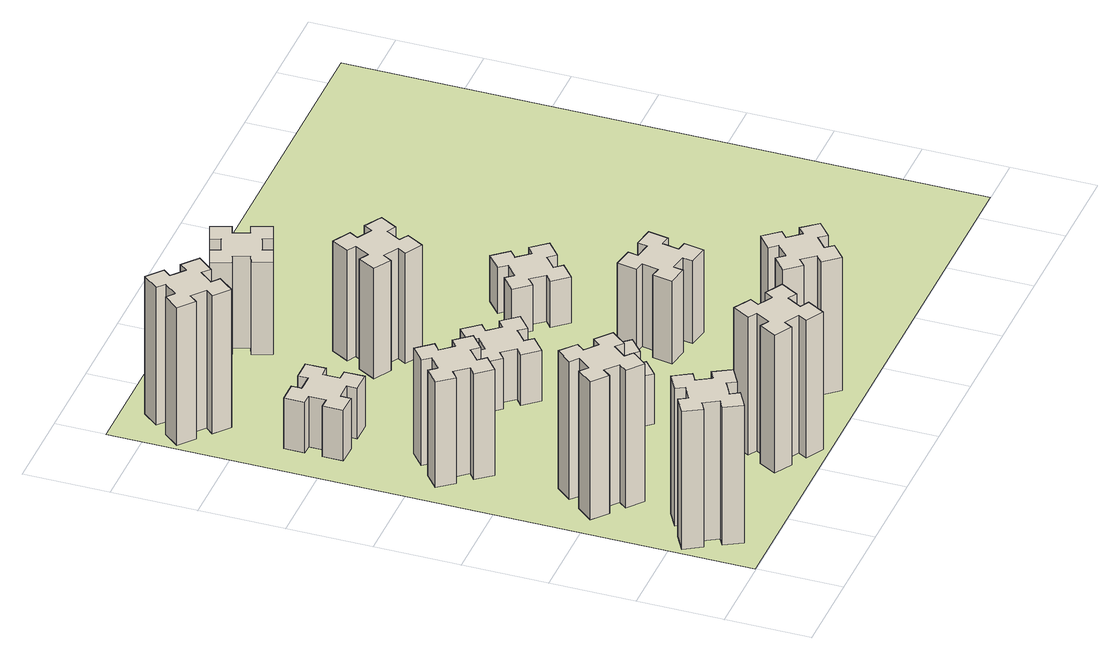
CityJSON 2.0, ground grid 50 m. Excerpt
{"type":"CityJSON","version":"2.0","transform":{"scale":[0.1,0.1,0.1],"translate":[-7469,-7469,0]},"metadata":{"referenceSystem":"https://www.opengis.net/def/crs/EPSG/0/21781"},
"CityObjects":{
"building1":{"type":"Building","attributes":{"class":"1000","function":"1000","usage":"1000","yearOfConstruction":2016,"roofType":"1000","measuredHeight":90,"storeysAboveGround":30,"storeysBelowGround":0},"geometry":[{"type":"Solid","lod":"1","boundaries":[[[[0,1,2,3,4,5,6,7,8,9,10,11,12,13,14,15,16,17,18,19]],[[17,16,20,21]],[[16,15,22,20]],[[15,14,23,22]],[[14,13,24,23]],[[13,12,25,24]],[[12,11,26,25]],[[11,10,27,26]],[[10,9,28,27]],[[9,8,29,28]],[[8,7,30,29]],[[7,6,31,30]],[[6,5,32,31]],[[5,4,33,32]],[[4,3,34,33]],[[3,2,35,34]],[[2,1,36,35]],[[1,0,37,36]],[[0,19,38,37]],[[19,18,39,38]],[[18,17,21,39]],[[24,25,26,27,28,29,30,31,32,33,34,35,36,37,38,39,21,20,22,23]]]]}]},
"building2":{"type":"Building","attributes":{"class":"1000","function":"1000","usage":"1000","yearOfConstruction":2016,"roofType":"1000","measuredHeight":90,"storeysAboveGround":30,"storeysBelowGround":0},"geometry":[{"type":"Solid","lod":"1","boundaries":[[[[40,41,42,43,44,45,46,47,48,49,50,51,52,53,54,55,56,57,58,59]],[[57,56,60,61]],[[56,55,62,60]],[[55,54,63,62]],[[54,53,64,63]],[[53,52,65,64]],[[52,51,66,65]],[[51,50,67,66]],[[50,49,68,67]],[[49,48,69,68]],[[48,47,70,69]],[[47,46,71,70]],[[46,45,72,71]],[[45,44,73,72]],[[44,43,74,73]],[[43,42,75,74]],[[42,41,76,75]],[[41,40,77,76]],[[40,59,78,77]],[[59,58,79,78]],[[58,57,61,79]],[[64,65,66,67,68,69,70,71,72,73,74,75,76,77,78,79,61,60,62,63]]]]}]},
"building3":{"type":"Building","attributes":{"class":"1000","function":"1000","usage":"1000","yearOfConstruction":2016,"roofType":"1000","measuredHeight":69,"storeysAboveGround":30,"storeysBelowGround":0},"geometry":[{"type":"Solid","lod":"1","boundaries":[[[[80,81,82,83,84,85,86,87,88,89,90,91,92,93,94,95,96,97,98,99]],[[97,96,100,101]],[[96,95,102,100]],[[95,94,103,102]],[[94,93,104,103]],[[93,92,105,104]],[[92,91,106,105]],[[91,90,107,106]],[[90,89,108,107]],[[89,88,109,108]],[[88,87,110,109]],[[87,86,111,110]],[[86,85,112,111]],[[85,84,113,112]],[[84,83,114,113]],[[83,82,115,114]],[[82,81,116,115]],[[81,80,117,116]],[[80,99,118,117]],[[99,98,119,118]],[[98,97,101,119]],[[104,105,106,107,108,109,110,111,112,113,114,115,116,117,118,119,101,100,102,103]]]]}]},
"building4":{"type":"Building","attributes":{"class":"1000","function":"1000","usage":"1000","yearOfConstruction":2016,"roofType":"1000","measuredHeight":33,"storeysAboveGround":30,"storeysBelowGround":0},"geometry":[{"type":"Solid","lod":"1","boundaries":[[[[120,121,122,123,124,125,126,127,128,129,130,131,132,133,134,135,136,137,138,139]],[[137,136,140,141]],[[136,135,142,140]],[[135,134,143,142]],[[134,133,144,143]],[[133,132,145,144]],[[132,131,146,145]],[[131,130,147,146]],[[130,129,148,147]],[[129,128,149,148]],[[128,127,150,149]],[[127,126,151,150]],[[126,125,152,151]],[[125,124,153,152]],[[124,123,154,153]],[[123,122,155,154]],[[122,121,156,155]],[[121,120,157,156]],[[120,139,158,157]],[[139,138,159,158]],[[138,137,141,159]],[[144,145,146,147,148,149,150,151,152,153,154,155,156,157,158,159,141,140,142,143]]]]}]},
"building5":{"type":"Building","attributes":{"class":"1000","function":"1000","usage":"1000","yearOfConstruction":2016,"roofType":"1000","measuredHeight":90,"storeysAboveGround":30,"storeysBelowGround":0},"geometry":[{"type":"Solid","lod":"1","boundaries":[[[[160,161,162,163,164,165,166,167,168,169,170,171,172,173,174,175,176,177,178,179]],[[177,176,180,181]],[[176,175,182,180]],[[175,174,183,182]],[[174,173,184,183]],[[173,172,185,184]],[[172,171,186,185]],[[171,170,187,186]],[[170,169,188,187]],[[169,168,189,188]],[[168,167,190,189]],[[167,166,191,190]],[[166,165,192,191]],[[165,164,193,192]],[[164,163,194,193]],[[163,162,195,194]],[[162,161,196,195]],[[161,160,197,196]],[[160,179,198,197]],[[179,178,199,198]],[[178,177,181,199]],[[184,185,186,187,188,189,190,191,192,193,194,195,196,197,198,199,181,180,182,183]]]]}]},
"building6":{"type":"Building","attributes":{"class":"1000","function":"1000","usage":"1000","yearOfConstruction":2016,"roofType":"1000","measuredHeight":90,"storeysAboveGround":30,"storeysBelowGround":0},"geometry":[{"type":"Solid","lod":"1","boundaries":[[[[200,201,202,203,204,205,206,207,208,209,210,211,212,213,214,215,216,217,218,219]],[[217,216,220,221]],[[216,215,222,220]],[[215,214,223,222]],[[214,213,224,223]],[[213,212,225,224]],[[212,211,226,225]],[[211,210,227,226]],[[210,209,228,227]],[[209,208,229,228]],[[208,207,230,229]],[[207,206,231,230]],[[206,205,232,231]],[[205,204,233,232]],[[204,203,234,233]],[[203,202,235,234]],[[202,201,236,235]],[[201,200,237,236]],[[200,219,238,237]],[[219,218,239,238]],[[218,217,221,239]],[[224,225,226,227,228,229,230,231,232,233,234,235,236,237,238,239,221,220,222,223]]]]}]},
"building7":{"type":"Building","attributes":{"class":"1000","function":"1000","usage":"1000","yearOfConstruction":2016,"roofType":"1000","measuredHeight":33,"storeysAboveGround":30,"storeysBelowGround":0},"geometry":[{"type":"Solid","lod":"1","boundaries":[[[[240,241,242,243,244,245,246,247,248,249,250,251,252,253,254,255,256,257,258,259]],[[257,256,260,261]],[[256,255,262,260]],[[255,254,263,262]],[[254,253,264,263]],[[253,252,265,264]],[[252,251,266,265]],[[251,250,267,266]],[[250,249,268,267]],[[249,248,269,268]],[[248,247,270,269]],[[247,246,271,270]],[[246,245,272,271]],[[245,244,273,272]],[[244,243,274,273]],[[243,242,275,274]],[[242,241,276,275]],[[241,240,277,276]],[[240,259,278,277]],[[259,258,279,278]],[[258,257,261,279]],[[264,265,266,267,268,269,270,271,272,273,274,275,276,277,278,279,261,260,262,263]]]]}]},
"building8":{"type":"Building","attributes":{"class":"1000","function":"1000","usage":"1000","yearOfConstruction":2016,"roofType":"1000","measuredHeight":33,"storeysAboveGround":30,"storeysBelowGround":0},"geometry":[{"type":"Solid","lod":"1","boundaries":[[[[280,281,282,283,284,285,286,287,288,289,290,291,292,293,294,295,296,297,298,299]],[[297,296,300,301]],[[296,295,302,300]],[[295,294,303,302]],[[294,293,304,303]],[[293,292,305,304]],[[292,291,306,305]],[[291,290,307,306]],[[290,289,308,307]],[[289,288,309,308]],[[288,287,310,309]],[[287,286,311,310]],[[286,285,312,311]],[[285,284,313,312]],[[284,283,314,313]],[[283,282,315,314]],[[282,281,316,315]],[[281,280,317,316]],[[280,299,318,317]],[[299,298,319,318]],[[298,297,301,319]],[[304,305,306,307,308,309,310,311,312,313,314,315,316,317,318,319,301,300,302,303]]]]}]},
"building9":{"type":"Building","attributes":{"class":"1000","function":"1000","usage":"1000","yearOfConstruction":2016,"roofType":"1000","measuredHeight":87,"storeysAboveGround":30,"storeysBelowGround":0},"geometry":[{"type":"Solid","lod":"1","boundaries":[[[[320,321,322,323,324,325,326,327,328,329,330,331,332,333,334,335,336,337,338,339]],[[337,336,340,341]],[[336,335,342,340]],[[335,334,343,342]],[[334,333,344,343]],[[333,332,345,344]],[[332,331,346,345]],[[331,330,347,346]],[[330,329,348,347]],[[329,328,349,348]],[[328,327,350,349]],[[327,326,351,350]],[[326,325,352,351]],[[325,324,353,352]],[[324,323,354,353]],[[323,322,355,354]],[[322,321,356,355]],[[321,320,357,356]],[[320,339,358,357]],[[339,338,359,358]],[[338,337,341,359]],[[344,345,346,347,348,349,350,351,352,353,354,355,356,357,358,359,341,340,342,343]]]]}]},
"building10":{"type":"Building","attributes":{"class":"1000","function":"1000","usage":"1000","yearOfConstruction":2016,"roofType":"1000","measuredHeight":72,"storeysAboveGround":30,"storeysBelowGround":0},"geometry":[{"type":"Solid","lod":"1","boundaries":[[[[360,361,362,363,364,365,366,367,368,369,370,371,372,373,374,375,376,377,378,379]],[[377,376,380,381]],[[376,375,382,380]],[[375,374,383,382]],[[374,373,384,383]],[[373,372,385,384]],[[372,371,386,385]],[[371,370,387,386]],[[370,369,388,387]],[[369,368,389,388]],[[368,367,390,389]],[[367,366,391,390]],[[366,365,392,391]],[[365,364,393,392]],[[364,363,394,393]],[[363,362,395,394]],[[362,361,396,395]],[[361,360,397,396]],[[360,379,398,397]],[[379,378,399,398]],[[378,377,381,399]],[[384,385,386,387,388,389,390,391,392,393,394,395,396,397,398,399,381,380,382,383]]]]}]},
"building11":{"type":"Building","attributes":{"class":"1000","function":"1000","usage":"1000","yearOfConstruction":2016,"roofType":"1000","measuredHeight":60,"storeysAboveGround":30,"storeysBelowGround":0},"geometry":[{"type":"Solid","lod":"1","boundaries":[[[[400,401,402,403,404,405,406,407,408,409,410,411,412,413,414,415,416,417,418,419]],[[417,416,420,421]],[[416,415,422,420]],[[415,414,423,422]],[[414,413,424,423]],[[413,412,425,424]],[[412,411,426,425]],[[411,410,427,426]],[[410,409,428,427]],[[409,408,429,428]],[[408,407,430,429]],[[407,406,431,430]],[[406,405,432,431]],[[405,404,433,432]],[[404,403,434,433]],[[403,402,435,434]],[[402,401,436,435]],[[401,400,437,436]],[[400,419,438,437]],[[419,418,439,438]],[[418,417,421,439]],[[424,425,426,427,428,429,430,431,432,433,434,435,436,437,438,439,421,420,422,423]]]]}]},
"building12":{"type":"Building","attributes":{"class":"1000","function":"1000","usage":"1000","yearOfConstruction":2016,"roofType":"1000","measuredHeight":54,"storeysAboveGround":30,"storeysBelowGround":0},"geometry":[{"type":"Solid","lod":"1","boundaries":[[[[440,441,442,443,444,445,446,447,448,449,450,451,452,453,454,455,456,457,458,459]],[[457,456,460,461]],[[456,455,462,460]],[[455,454,463,462]],[[454,453,464,463]],[[453,452,465,464]],[[452,451,466,465]],[[451,450,467,466]],[[450,449,468,467]],[[449,448,469,468]],[[448,447,470,469]],[[447,446,471,470]],[[446,445,472,471]],[[445,444,473,472]],[[444,443,474,473]],[[443,442,475,474]],[[442,441,476,475]],[[441,440,477,476]],[[440,459,478,477]],[[459,458,479,478]],[[458,457,461,479]],[[464,465,466,467,468,469,470,471,472,473,474,475,476,477,478,479,461,460,462,463]]]]}]},
"building13":{"type":"Building","attributes":{"class":"1000","function":"1000","usage":"1000","yearOfConstruction":2016,"roofType":"1000","measuredHeight":30,"storeysAboveGround":30,"storeysBelowGround":0},"geometry":[{"type":"Solid","lod":"1","boundaries":[[[[480,481,482,483,484,485,486,487,488,489,490,491,492,493,494,495,496,497,498,499]],[[497,496,500,501]],[[496,495,502,500]],[[495,494,503,502]],[[494,493,504,503]],[[493,492,505,504]],[[492,491,506,505]],[[491,490,507,506]],[[490,489,508,507]],[[489,488,509,508]],[[488,487,510,509]],[[487,486,511,510]],[[486,485,512,511]],[[485,484,513,512]],[[484,483,514,513]],[[483,482,515,514]],[[482,481,516,515]],[[481,480,517,516]],[[480,499,518,517]],[[499,498,519,518]],[[498,497,501,519]],[[504,505,506,507,508,509,510,511,512,513,514,515,516,517,518,519,501,500,502,503]]]]}]},
"landuse1":{"type":"LandUse","attributes":{"name":"plot1","function":"1010"},"geometry":[{"type":"MultiSurface","lod":"1","boundaries":[[[520,521,522,523]]]}]}
},
"vertices":[
[287,255,0],[374,305,0],[404,253,0],[508,313,0],[448,417,0],[396,387,0],[346,474,0],[398,504,0],[338,608,0],[234,548,0],[264,496,0],[177,446,0],[147,498,0],[43,438,0],[103,334,0],[155,364,0],[205,277,0],[153,247,0],[213,143,0],[317,203,0],[205,277,900],[153,247,900],[155,364,900],[103,334,900],[43,438,900],[147,498,900],[177,446,900],[264,496,900],[234,548,900],[338,608,900],[398,504,900],[346,474,900],[396,387,900],[448,417,900],[508,313,900],[404,253,900],[374,305,900],[287,255,900],[317,203,900],[213,143,900],
[484,1067,0],[408,1132,0],[446,1178,0],[354,1255,0],[277,1163,0],[323,1124,0],[259,1048,0],[213,1086,0],[136,994,0],[228,917,0],[266,963,0],[343,899,0],[304,853,0],[396,776,0],[473,868,0],[427,906,0],[492,983,0],[538,944,0],[615,1036,0],[523,1113,0],[492,983,900],[538,944,900],[427,906,900],[473,868,900],[396,776,900],[304,853,900],[343,899,900],[266,963,900],[228,917,900],[136,994,900],[213,1086,900],[259,1048,900],[323,1124,900],[277,1163,900],[354,1255,900],[446,1178,900],[408,1132,900],[484,1067,900],[523,1113,900],[615,1036,900],
[492,1888,0],[427,1964,0],[473,2003,0],[396,2095,0],[304,2018,0],[343,1972,0],[266,1907,0],[228,1953,0],[136,1876,0],[213,1784,0],[259,1823,0],[323,1746,0],[277,1708,0],[354,1616,0],[446,1693,0],[408,1739,0],[484,1803,0],[523,1757,0],[615,1834,0],[538,1926,0],[484,1803,690],[523,1757,690],[408,1739,690],[446,1693,690],[354,1616,690],[277,1708,690],[323,1746,690],[259,1823,690],[213,1784,690],[136,1876,690],[228,1953,690],[266,1907,690],[343,1972,690],[304,2018,690],[396,2095,690],[473,2003,690],[427,1964,690],[492,1888,690],[538,1926,690],[615,1834,690],
[485,2545,0],[485,2645,0],[545,2645,0],[545,2765,0],[425,2765,0],[425,2705,0],[325,2705,0],[325,2765,0],[205,2765,0],[205,2645,0],[265,2645,0],[265,2545,0],[205,2545,0],[205,2425,0],[325,2425,0],[325,2485,0],[425,2485,0],[425,2425,0],[545,2425,0],[545,2545,0],[425,2485,330],[425,2425,330],[325,2485,330],[325,2425,330],[205,2425,330],[205,2545,330],[265,2545,330],[265,2645,330],[205,2645,330],[205,2765,330],[325,2765,330],[325,2705,330],[425,2705,330],[425,2765,330],[545,2765,330],[545,2645,330],[485,2645,330],[485,2545,330],[545,2545,330],[545,2425,330],
[1214,346,0],[1127,396,0],[1157,448,0],[1053,508,0],[993,404,0],[1045,374,0],[995,287,0],[943,317,0],[883,213,0],[987,153,0],[1017,205,0],[1104,155,0],[1074,103,0],[1178,43,0],[1238,147,0],[1186,177,0],[1236,264,0],[1288,234,0],[1348,338,0],[1244,398,0],[1236,264,900],[1288,234,900],[1186,177,900],[1238,147,900],[1178,43,900],[1074,103,900],[1104,155,900],[1017,205,900],[987,153,900],[883,213,900],[943,317,900],[995,287,900],[1045,374,900],[993,404,900],[1053,508,900],[1157,448,900],[1127,396,900],[1214,346,900],[1244,398,900],[1348,338,900],
[384,3387,0],[308,3452,0],[346,3498,0],[254,3575,0],[177,3483,0],[223,3444,0],[159,3368,0],[113,3406,0],[36,3314,0],[128,3237,0],[166,3283,0],[243,3219,0],[204,3173,0],[296,3096,0],[373,3188,0],[327,3226,0],[392,3303,0],[438,3264,0],[515,3356,0],[423,3433,0],[392,3303,900],[438,3264,900],[327,3226,900],[373,3188,900],[296,3096,900],[204,3173,900],[243,3219,900],[166,3283,900],[128,3237,900],[36,3314,900],[113,3406,900],[159,3368,900],[223,3444,900],[177,3483,900],[254,3575,900],[346,3498,900],[308,3452,900],[384,3387,900],[423,3433,900],[515,3356,900],
[1083,1332,0],[1006,1267,0],[968,1313,0],[876,1236,0],[953,1144,0],[999,1183,0],[1063,1106,0],[1017,1068,0],[1094,976,0],[1186,1053,0],[1148,1099,0],[1224,1163,0],[1263,1117,0],[1355,1194,0],[1278,1286,0],[1232,1248,0],[1167,1324,0],[1213,1363,0],[1136,1455,0],[1044,1378,0],[1167,1324,330],[1213,1363,330],[1232,1248,330],[1278,1286,330],[1355,1194,330],[1263,1117,330],[1224,1163,330],[1148,1099,330],[1186,1053,330],[1094,976,330],[1017,1068,330],[1063,1106,330],[999,1183,330],[953,1144,330],[876,1236,330],[968,1313,330],[1006,1267,330],[1083,1332,330],[1044,1378,330],[1136,1455,330],
[1083,1972,0],[1006,1907,0],[968,1953,0],[876,1876,0],[953,1784,0],[999,1823,0],[1063,1746,0],[1017,1708,0],[1094,1616,0],[1186,1693,0],[1148,1739,0],[1224,1803,0],[1263,1757,0],[1355,1834,0],[1278,1926,0],[1232,1888,0],[1167,1964,0],[1213,2003,0],[1136,2095,0],[1044,2018,0],[1167,1964,330],[1213,2003,330],[1232,1888,330],[1278,1926,330],[1355,1834,330],[1263,1757,330],[1224,1803,330],[1148,1739,330],[1186,1693,330],[1094,1616,330],[1017,1708,330],[1063,1746,330],[999,1823,330],[953,1784,330],[876,1876,330],[968,1953,330],[1006,1907,330],[1083,1972,330],[1044,2018,330],[1136,2095,330],
[1639,343,0],[1703,266,0],[1657,228,0],[1734,136,0],[1826,213,0],[1788,259,0],[1864,323,0],[1903,277,0],[1995,354,0],[1918,446,0],[1872,408,0],[1807,484,0],[1853,523,0],[1776,615,0],[1684,538,0],[1723,492,0],[1646,427,0],[1608,473,0],[1516,396,0],[1593,304,0],[1646,427,870],[1608,473,870],[1723,492,870],[1684,538,870],[1776,615,870],[1853,523,870],[1807,484,870],[1872,408,870],[1918,446,870],[1995,354,870],[1903,277,870],[1864,323,870],[1788,259,870],[1826,213,870],[1734,136,870],[1657,228,870],[1703,266,870],[1639,343,870],[1593,304,870],[1516,396,870],
[1314,2666,0],[1227,2716,0],[1257,2768,0],[1153,2828,0],[1093,2724,0],[1145,2694,0],[1095,2607,0],[1043,2637,0],[983,2533,0],[1087,2473,0],[1117,2525,0],[1204,2475,0],[1174,2423,0],[1278,2363,0],[1338,2467,0],[1286,2497,0],[1336,2584,0],[1388,2554,0],[1448,2658,0],[1344,2718,0],[1336,2584,720],[1388,2554,720],[1286,2497,720],[1338,2467,720],[1278,2363,720],[1174,2423,720],[1204,2475,720],[1117,2525,720],[1087,2473,720],[983,2533,720],[1043,2637,720],[1095,2607,720],[1145,2694,720],[1093,2724,720],[1153,2828,720],[1257,2768,720],[1227,2716,720],[1314,2666,720],[1344,2718,720],[1448,2658,720],
[1125,3456,0],[1031,3422,0],[1010,3478,0],[897,3437,0],[939,3324,0],[995,3345,0],[1029,3251,0],[973,3230,0],[1014,3117,0],[1127,3159,0],[1106,3215,0],[1200,3249,0],[1220,3193,0],[1333,3234,0],[1292,3347,0],[1236,3326,0],[1202,3420,0],[1258,3440,0],[1217,3553,0],[1104,3512,0],[1202,3420,600],[1258,3440,600],[1236,3326,600],[1292,3347,600],[1333,3234,600],[1220,3193,600],[1200,3249,600],[1106,3215,600],[1127,3159,600],[1014,3117,600],[973,3230,600],[1029,3251,600],[995,3345,600],[939,3324,600],[897,3437,600],[1010,3478,600],[1031,3422,600],[1125,3456,600],[1104,3512,600],[1217,3553,600],
[1955,1147,0],[1972,1245,0],[2031,1235,0],[2052,1353,0],[1934,1374,0],[1924,1315,0],[1825,1332,0],[1836,1391,0],[1717,1412,0],[1697,1294,0],[1756,1284,0],[1738,1185,0],[1679,1196,0],[1658,1077,0],[1777,1057,0],[1787,1116,0],[1885,1098,0],[1875,1039,0],[1993,1018,0],[2014,1137,0],[1885,1098,540],[1875,1039,540],[1787,1116,540],[1777,1057,540],[1658,1077,540],[1679,1196,540],[1738,1185,540],[1756,1284,540],[1697,1294,540],[1717,1412,540],[1836,1391,540],[1825,1332,540],[1924,1315,540],[1934,1374,540],[2052,1353,540],[2031,1235,540],[1972,1245,540],[1955,1147,540],[2014,1137,540],[1993,1018,540],
[1972,1988,0],[1907,2064,0],[1953,2103,0],[1876,2195,0],[1784,2118,0],[1823,2072,0],[1746,2007,0],[1708,2053,0],[1616,1976,0],[1693,1884,0],[1739,1923,0],[1803,1846,0],[1757,1808,0],[1834,1716,0],[1926,1793,0],[1888,1839,0],[1964,1903,0],[2003,1857,0],[2095,1934,0],[2018,2026,0],[1964,1903,300],[2003,1857,300],[1888,1839,300],[1926,1793,300],[1834,1716,300],[1757,1808,300],[1803,1846,300],[1739,1923,300],[1693,1884,300],[1616,1976,300],[1708,2053,300],[1746,2007,300],[1823,2072,300],[1784,2118,300],[1876,2195,300],[1953,2103,300],[1907,2064,300],[1972,1988,300],[2018,2026,300],[2095,1934,300],
[5,3705,0],[3705,3705,0],[3705,5,0],[5,5,0]
]}
